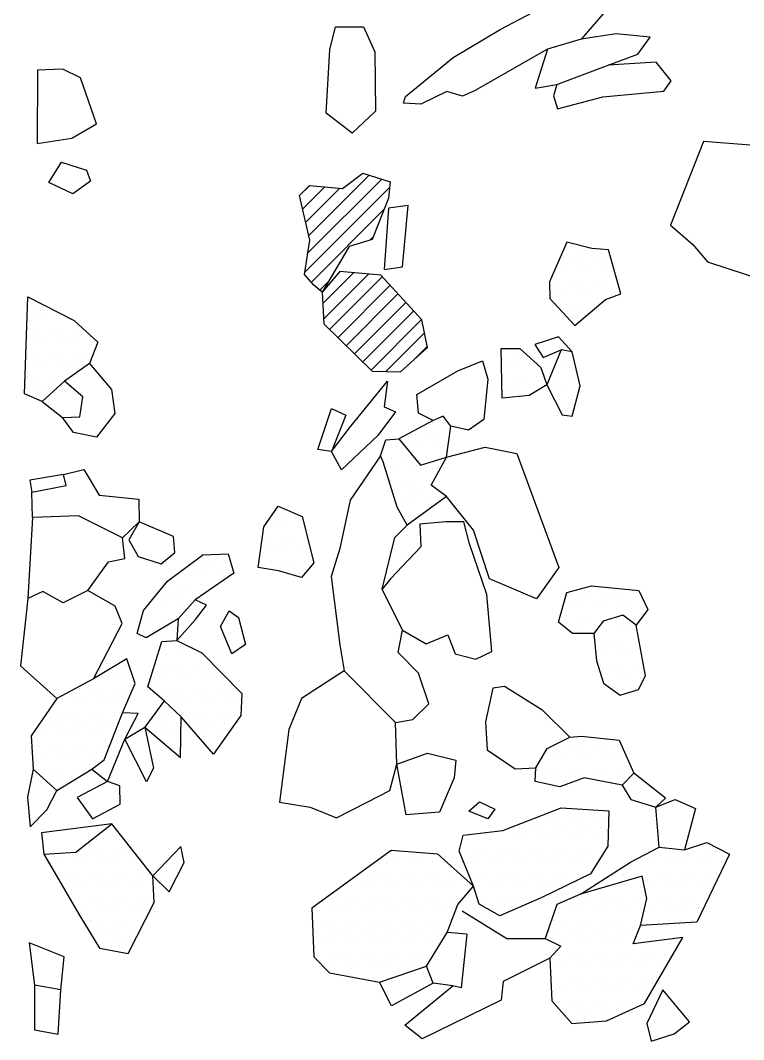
# Model space of a CAD drawing. Header units: metres. Extents: x 384 to 540, y -1842 to -1503.
# Drawn here: x 383.6 to 461.7, y -1697.9 to -1587.9 of the extents above; entities that cross this region are included whole.
import ezdxf

# ---------------------------------------------------------------- set-up
doc = ezdxf.new("R2010")
doc.units = ezdxf.units.M
doc.header["$LTSCALE"] = 25
doc.header["$MEASUREMENT"] = 0
doc.layers.get('0').update_dxf_attribs({"linetype": 'CONTINUOUS'})
for name, color, linetype in [('FEUER', 1, 'CONTINUOUS'), ('STEINE', 4, 'CONTINUOUS'), ('STEINESCHRAFF', 4, 'CONTINUOUS')]:
    doc.layers.add(name, color=color, linetype=linetype)

# ---------------------------------------------------------------- blocks, each defined once
blk = doc.blocks.new('*X2')
at = {"color": 0}
for p, q in [((414.78, -1611.08), (421.29, -1604.57)), ((413.78, -1606.77), (414.88, -1605.68)), ((414.12, -1608.21), (416.5, -1605.82)), ((414.67, -1612.96), (422.64, -1604.99)), ((414.32, -1615.08), (423.5, -1605.9)), ((414.45, -1609.65), (418.13, -1605.96)), ((415.04, -1616.13), (422.89, -1608.28)), ((421.35, -1611.58), (421.75, -1611.18)), ((416.28, -1618.42), (419.6, -1615.1)), ((416.35, -1620.11), (421.22, -1615.25)), ((417, -1621.23), (422.7, -1615.54)), ((415.95, -1616.98), (416.93, -1616)), ((417.9, -1622.1), (423.55, -1616.45)), ((418.8, -1622.97), (424.4, -1617.37)), ((419.69, -1623.84), (425.25, -1618.29)), ((420.59, -1624.72), (426.1, -1619.21)), ((421.49, -1625.59), (426.95, -1620.13)), ((423.1, -1625.75), (427.27, -1621.57)), ((426.11, -1624.49), (427.57, -1623.04))]:
    blk.add_line(p, q, dxfattribs=at)
blk = doc.blocks.new('*X3')
at = {"color": 0}
for p, q in [((442.5, -1612.5), (442.5, -1612.5)), ((443.75, -1612.5), (443.75, -1612.5)), ((445, -1612.5), (445, -1612.5)), ((441.875, -1613.75), (441.875, -1613.75)), ((443.125, -1613.75), (443.125, -1613.75)), ((444.375, -1613.75), (444.375, -1613.75)), ((445.625, -1613.75), (445.625, -1613.75)), ((446.875, -1613.75), (446.875, -1613.75)), ((441.25, -1615), (441.25, -1615)), ((442.5, -1615), (442.5, -1615)), ((443.75, -1615), (443.75, -1615)), ((445, -1615), (445, -1615)), ((446.25, -1615), (446.25, -1615)), ((447.5, -1615), (447.5, -1615)), ((441.875, -1616.25), (441.875, -1616.25)), ((443.125, -1616.25), (443.125, -1616.25)), ((444.375, -1616.25), (444.375, -1616.25)), ((445.625, -1616.25), (445.625, -1616.25)), ((446.875, -1616.25), (446.875, -1616.25)), ((448.125, -1616.25), (448.125, -1616.25)), ((441.25, -1617.5), (441.25, -1617.5)), ((442.5, -1617.5), (442.5, -1617.5)), ((443.75, -1617.5), (443.75, -1617.5)), ((445, -1617.5), (445, -1617.5)), ((446.25, -1617.5), (446.25, -1617.5)), ((447.5, -1617.5), (447.5, -1617.5)), ((385.625, -1618.75), (385.625, -1618.75)), ((441.875, -1618.75), (441.875, -1618.75)), ((443.125, -1618.75), (443.125, -1618.75)), ((444.375, -1618.75), (444.375, -1618.75)), ((445.625, -1618.75), (445.625, -1618.75)), ((385, -1620), (385, -1620)), ((386.25, -1620), (386.25, -1620)), ((387.5, -1620), (387.5, -1620)), ((388.75, -1620), (388.75, -1620)), ((443.75, -1620), (443.75, -1620)), ((384.375, -1621.25), (384.375, -1621.25)), ((385.625, -1621.25), (385.625, -1621.25)), ((386.875, -1621.25), (386.875, -1621.25)), ((388.125, -1621.25), (388.125, -1621.25)), ((389.375, -1621.25), (389.375, -1621.25)), ((385, -1622.5), (385, -1622.5)), ((386.25, -1622.5), (386.25, -1622.5)), ((387.5, -1622.5), (387.5, -1622.5)), ((388.75, -1622.5), (388.75, -1622.5)), ((390, -1622.5), (390, -1622.5)), ((391.25, -1622.5), (391.25, -1622.5)), ((384.375, -1623.75), (384.375, -1623.75)), ((385.625, -1623.75), (385.625, -1623.75)), ((386.875, -1623.75), (386.875, -1623.75)), ((388.125, -1623.75), (388.125, -1623.75)), ((389.375, -1623.75), (389.375, -1623.75)), ((390.625, -1623.75), (390.625, -1623.75)), ((435.625, -1623.75), (435.625, -1623.75)), ((436.875, -1623.75), (436.875, -1623.75)), ((443.125, -1623.75), (443.125, -1623.75)), ((385, -1625), (385, -1625)), ((386.25, -1625), (386.25, -1625)), ((387.5, -1625), (387.5, -1625)), ((388.75, -1625), (388.75, -1625)), ((390, -1625), (390, -1625)), ((436.25, -1625), (436.25, -1625)), ((437.5, -1625), (437.5, -1625)), ((438.75, -1625), (438.75, -1625)), ((442.5, -1625), (442.5, -1625)), ((384.375, -1626.25), (384.375, -1626.25)), ((385.625, -1626.25), (385.625, -1626.25)), ((386.875, -1626.25), (386.875, -1626.25)), ((388.125, -1626.25), (388.125, -1626.25)), ((435.625, -1626.25), (435.625, -1626.25)), ((436.875, -1626.25), (436.875, -1626.25)), ((438.125, -1626.25), (438.125, -1626.25)), ((439.375, -1626.25), (439.375, -1626.25)), ((441.875, -1626.25), (441.875, -1626.25)), ((443.125, -1626.25), (443.125, -1626.25)), ((385, -1627.5), (385, -1627.5)), ((386.25, -1627.5), (386.25, -1627.5)), ((387.5, -1627.5), (387.5, -1627.5)), ((436.25, -1627.5), (436.25, -1627.5)), ((437.5, -1627.5), (437.5, -1627.5)), ((438.75, -1627.5), (438.75, -1627.5)), ((441.25, -1627.5), (441.25, -1627.5)), ((442.5, -1627.5), (442.5, -1627.5)), ((443.75, -1627.5), (443.75, -1627.5)), ((385.625, -1628.75), (385.625, -1628.75)), ((441.875, -1628.75), (441.875, -1628.75)), ((443.125, -1628.75), (443.125, -1628.75)), ((442.5, -1630), (442.5, -1630)), ((428.125, -1631.25), (428.125, -1631.25)), ((429.375, -1631.25), (429.375, -1631.25)), ((426.25, -1632.5), (426.25, -1632.5)), ((427.5, -1632.5), (427.5, -1632.5)), ((428.75, -1632.5), (428.75, -1632.5)), ((423.125, -1633.75), (423.125, -1633.75)), ((424.375, -1633.75), (424.375, -1633.75)), ((425.625, -1633.75), (425.625, -1633.75)), ((426.875, -1633.75), (426.875, -1633.75)), ((428.125, -1633.75), (428.125, -1633.75)), ((429.375, -1633.75), (429.375, -1633.75)), ((423.75, -1635), (423.75, -1635)), ((425, -1635), (425, -1635)), ((426.25, -1635), (426.25, -1635)), ((427.5, -1635), (427.5, -1635)), ((428.75, -1635), (428.75, -1635)), ((423.125, -1636.25), (423.125, -1636.25)), ((424.375, -1636.25), (424.375, -1636.25)), ((425.625, -1636.25), (425.625, -1636.25)), ((426.875, -1636.25), (426.875, -1636.25)), ((428.125, -1636.25), (428.125, -1636.25)), ((423.75, -1637.5), (423.75, -1637.5)), ((425, -1637.5), (425, -1637.5)), ((426.25, -1637.5), (426.25, -1637.5)), ((427.5, -1637.5), (427.5, -1637.5)), ((424.375, -1638.75), (424.375, -1638.75)), ((425.625, -1638.75), (425.625, -1638.75)), ((426.875, -1638.75), (426.875, -1638.75)), ((428.125, -1638.75), (428.125, -1638.75)), ((425, -1640), (425, -1640)), ((426.25, -1640), (426.25, -1640)), ((427.5, -1640), (427.5, -1640)), ((411.875, -1641.25), (411.875, -1641.25)), ((413.125, -1641.25), (413.125, -1641.25)), ((425.625, -1641.25), (425.625, -1641.25)), ((410, -1642.5), (410, -1642.5)), ((411.25, -1642.5), (411.25, -1642.5)), ((412.5, -1642.5), (412.5, -1642.5)), ((413.75, -1642.5), (413.75, -1642.5)), ((410.625, -1643.75), (410.625, -1643.75)), ((411.875, -1643.75), (411.875, -1643.75)), ((413.125, -1643.75), (413.125, -1643.75)), ((414.375, -1643.75), (414.375, -1643.75)), ((410, -1645), (410, -1645)), ((411.25, -1645), (411.25, -1645)), ((412.5, -1645), (412.5, -1645)), ((413.75, -1645), (413.75, -1645)), ((403.125, -1646.25), (403.125, -1646.25)), ((404.375, -1646.25), (404.375, -1646.25)), ((405.625, -1646.25), (405.625, -1646.25)), ((410.625, -1646.25), (410.625, -1646.25)), ((411.875, -1646.25), (411.875, -1646.25)), ((413.125, -1646.25), (413.125, -1646.25)), ((414.375, -1646.25), (414.375, -1646.25)), ((401.25, -1647.5), (401.25, -1647.5)), ((402.5, -1647.5), (402.5, -1647.5)), ((403.75, -1647.5), (403.75, -1647.5)), ((405, -1647.5), (405, -1647.5)), ((406.25, -1647.5), (406.25, -1647.5)), ((412.5, -1647.5), (412.5, -1647.5)), ((413.75, -1647.5), (413.75, -1647.5)), ((399.375, -1648.75), (399.375, -1648.75)), ((400.625, -1648.75), (400.625, -1648.75)), ((401.875, -1648.75), (401.875, -1648.75)), ((403.125, -1648.75), (403.125, -1648.75)), ((404.375, -1648.75), (404.375, -1648.75)), ((398.75, -1650), (398.75, -1650)), ((400, -1650), (400, -1650)), ((401.25, -1650), (401.25, -1650)), ((402.5, -1650), (402.5, -1650)), ((443.75, -1650), (443.75, -1650)), ((445, -1650), (445, -1650)), ((446.25, -1650), (446.25, -1650)), ((447.5, -1650), (447.5, -1650)), ((448.75, -1650), (448.75, -1650)), ((450, -1650), (450, -1650)), ((398.125, -1651.25), (398.125, -1651.25)), ((399.375, -1651.25), (399.375, -1651.25)), ((400.625, -1651.25), (400.625, -1651.25)), ((443.125, -1651.25), (443.125, -1651.25)), ((444.375, -1651.25), (444.375, -1651.25)), ((445.625, -1651.25), (445.625, -1651.25)), ((446.875, -1651.25), (446.875, -1651.25)), ((448.125, -1651.25), (448.125, -1651.25)), ((449.375, -1651.25), (449.375, -1651.25)), ((450.625, -1651.25), (450.625, -1651.25)), ((397.5, -1652.5), (397.5, -1652.5)), ((398.75, -1652.5), (398.75, -1652.5)), ((400, -1652.5), (400, -1652.5)), ((442.5, -1652.5), (442.5, -1652.5)), ((443.75, -1652.5), (443.75, -1652.5)), ((445, -1652.5), (445, -1652.5)), ((446.25, -1652.5), (446.25, -1652.5)), ((447.5, -1652.5), (447.5, -1652.5)), ((448.75, -1652.5), (448.75, -1652.5)), ((450, -1652.5), (450, -1652.5)), ((396.875, -1653.75), (396.875, -1653.75)), ((398.125, -1653.75), (398.125, -1653.75)), ((443.125, -1653.75), (443.125, -1653.75)), ((444.375, -1653.75), (444.375, -1653.75)), ((445.625, -1653.75), (445.625, -1653.75)), ((446.875, -1653.75), (446.875, -1653.75)), ((448.125, -1653.75), (448.125, -1653.75)), ((449.375, -1653.75), (449.375, -1653.75)), ((400, -1655), (400, -1655)), ((446.25, -1655), (446.25, -1655)), ((447.5, -1655), (447.5, -1655)), ((448.75, -1655), (448.75, -1655)), ((450, -1655), (450, -1655)), ((399.375, -1656.25), (399.375, -1656.25)), ((400.625, -1656.25), (400.625, -1656.25)), ((401.875, -1656.25), (401.875, -1656.25)), ((403.125, -1656.25), (403.125, -1656.25)), ((446.875, -1656.25), (446.875, -1656.25)), ((448.125, -1656.25), (448.125, -1656.25)), ((449.375, -1656.25), (449.375, -1656.25)), ((450.625, -1656.25), (450.625, -1656.25)), ((395, -1657.5), (395, -1657.5)), ((398.75, -1657.5), (398.75, -1657.5)), ((400, -1657.5), (400, -1657.5)), ((401.25, -1657.5), (401.25, -1657.5)), ((402.5, -1657.5), (402.5, -1657.5)), ((403.75, -1657.5), (403.75, -1657.5)), ((446.25, -1657.5), (446.25, -1657.5)), ((447.5, -1657.5), (447.5, -1657.5)), ((448.75, -1657.5), (448.75, -1657.5)), ((450, -1657.5), (450, -1657.5)), ((391.875, -1658.75), (391.875, -1658.75)), ((393.125, -1658.75), (393.125, -1658.75)), ((394.375, -1658.75), (394.375, -1658.75)), ((395.625, -1658.75), (395.625, -1658.75)), ((398.125, -1658.75), (398.125, -1658.75)), ((399.375, -1658.75), (399.375, -1658.75)), ((400.625, -1658.75), (400.625, -1658.75)), ((401.875, -1658.75), (401.875, -1658.75)), ((403.125, -1658.75), (403.125, -1658.75)), ((404.375, -1658.75), (404.375, -1658.75)), ((405.625, -1658.75), (405.625, -1658.75)), ((446.875, -1658.75), (446.875, -1658.75)), ((448.125, -1658.75), (448.125, -1658.75)), ((449.375, -1658.75), (449.375, -1658.75)), ((450.625, -1658.75), (450.625, -1658.75)), ((390, -1660), (390, -1660)), ((391.25, -1660), (391.25, -1660)), ((392.5, -1660), (392.5, -1660)), ((393.75, -1660), (393.75, -1660)), ((395, -1660), (395, -1660)), ((398.75, -1660), (398.75, -1660)), ((400, -1660), (400, -1660)), ((401.25, -1660), (401.25, -1660)), ((402.5, -1660), (402.5, -1660)), ((403.75, -1660), (403.75, -1660)), ((405, -1660), (405, -1660)), ((406.25, -1660), (406.25, -1660)), ((447.5, -1660), (447.5, -1660)), ((448.75, -1660), (448.75, -1660)), ((450, -1660), (450, -1660)), ((388.125, -1661.25), (388.125, -1661.25)), ((389.375, -1661.25), (389.375, -1661.25)), ((390.625, -1661.25), (390.625, -1661.25)), ((391.875, -1661.25), (391.875, -1661.25)), ((393.125, -1661.25), (393.125, -1661.25)), ((394.375, -1661.25), (394.375, -1661.25)), ((399.375, -1661.25), (399.375, -1661.25)), ((400.625, -1661.25), (400.625, -1661.25)), ((401.875, -1661.25), (401.875, -1661.25)), ((403.125, -1661.25), (403.125, -1661.25)), ((404.375, -1661.25), (404.375, -1661.25)), ((405.625, -1661.25), (405.625, -1661.25)), ((406.875, -1661.25), (406.875, -1661.25)), ((387.5, -1662.5), (387.5, -1662.5)), ((388.75, -1662.5), (388.75, -1662.5)), ((390, -1662.5), (390, -1662.5)), ((391.25, -1662.5), (391.25, -1662.5)), ((392.5, -1662.5), (392.5, -1662.5)), ((393.75, -1662.5), (393.75, -1662.5)), ((398.75, -1662.5), (398.75, -1662.5)), ((400, -1662.5), (400, -1662.5)), ((401.25, -1662.5), (401.25, -1662.5)), ((402.5, -1662.5), (402.5, -1662.5)), ((403.75, -1662.5), (403.75, -1662.5)), ((405, -1662.5), (405, -1662.5)), ((406.25, -1662.5), (406.25, -1662.5)), ((386.875, -1663.75), (386.875, -1663.75)), ((388.125, -1663.75), (388.125, -1663.75)), ((389.375, -1663.75), (389.375, -1663.75)), ((390.625, -1663.75), (390.625, -1663.75)), ((391.875, -1663.75), (391.875, -1663.75)), ((393.125, -1663.75), (393.125, -1663.75)), ((398.125, -1663.75), (398.125, -1663.75)), ((399.375, -1663.75), (399.375, -1663.75)), ((400.625, -1663.75), (400.625, -1663.75)), ((401.875, -1663.75), (401.875, -1663.75)), ((403.125, -1663.75), (403.125, -1663.75)), ((404.375, -1663.75), (404.375, -1663.75)), ((405.625, -1663.75), (405.625, -1663.75)), ((385, -1665), (385, -1665)), ((386.25, -1665), (386.25, -1665)), ((387.5, -1665), (387.5, -1665)), ((388.75, -1665), (388.75, -1665)), ((390, -1665), (390, -1665)), ((391.25, -1665), (391.25, -1665)), ((392.5, -1665), (392.5, -1665)), ((398.75, -1665), (398.75, -1665)), ((400, -1665), (400, -1665)), ((403.75, -1665), (403.75, -1665)), ((405, -1665), (405, -1665)), ((385.625, -1666.25), (385.625, -1666.25)), ((386.875, -1666.25), (386.875, -1666.25)), ((388.125, -1666.25), (388.125, -1666.25)), ((389.375, -1666.25), (389.375, -1666.25)), ((390.625, -1666.25), (390.625, -1666.25)), ((391.875, -1666.25), (391.875, -1666.25)), ((393.125, -1666.25), (393.125, -1666.25)), ((400.625, -1666.25), (400.625, -1666.25)), ((404.375, -1666.25), (404.375, -1666.25)), ((441.875, -1666.25), (441.875, -1666.25)), ((443.125, -1666.25), (443.125, -1666.25)), ((444.375, -1666.25), (444.375, -1666.25)), ((445.625, -1666.25), (445.625, -1666.25)), ((446.875, -1666.25), (446.875, -1666.25)), ((448.125, -1666.25), (448.125, -1666.25)), ((385, -1667.5), (385, -1667.5)), ((386.25, -1667.5), (386.25, -1667.5)), ((387.5, -1667.5), (387.5, -1667.5)), ((388.75, -1667.5), (388.75, -1667.5)), ((390, -1667.5), (390, -1667.5)), ((391.25, -1667.5), (391.25, -1667.5)), ((392.5, -1667.5), (392.5, -1667.5)), ((440, -1667.5), (440, -1667.5)), ((441.25, -1667.5), (441.25, -1667.5)), ((442.5, -1667.5), (442.5, -1667.5)), ((443.75, -1667.5), (443.75, -1667.5)), ((445, -1667.5), (445, -1667.5)), ((446.25, -1667.5), (446.25, -1667.5)), ((447.5, -1667.5), (447.5, -1667.5)), ((448.75, -1667.5), (448.75, -1667.5)), ((385.625, -1668.75), (385.625, -1668.75)), ((386.875, -1668.75), (386.875, -1668.75)), ((388.125, -1668.75), (388.125, -1668.75)), ((389.375, -1668.75), (389.375, -1668.75)), ((390.625, -1668.75), (390.625, -1668.75)), ((439.375, -1668.75), (439.375, -1668.75)), ((440.625, -1668.75), (440.625, -1668.75)), ((441.875, -1668.75), (441.875, -1668.75)), ((443.125, -1668.75), (443.125, -1668.75)), ((444.375, -1668.75), (444.375, -1668.75)), ((445.625, -1668.75), (445.625, -1668.75)), ((446.875, -1668.75), (446.875, -1668.75)), ((448.125, -1668.75), (448.125, -1668.75)), ((449.375, -1668.75), (449.375, -1668.75)), ((387.5, -1670), (387.5, -1670)), ((388.75, -1670), (388.75, -1670)), ((440, -1670), (440, -1670)), ((441.25, -1670), (441.25, -1670)), ((442.5, -1670), (442.5, -1670)), ((447.5, -1670), (447.5, -1670)), ((448.75, -1670), (448.75, -1670)), ((440.625, -1673.75), (440.625, -1673.75)), ((441.875, -1673.75), (441.875, -1673.75)), ((443.125, -1673.75), (443.125, -1673.75)), ((444.375, -1673.75), (444.375, -1673.75)), ((445.625, -1673.75), (445.625, -1673.75)), ((446.875, -1673.75), (446.875, -1673.75)), ((393.75, -1675), (393.75, -1675)), ((437.5, -1675), (437.5, -1675)), ((438.75, -1675), (438.75, -1675)), ((440, -1675), (440, -1675)), ((441.25, -1675), (441.25, -1675)), ((442.5, -1675), (442.5, -1675)), ((443.75, -1675), (443.75, -1675)), ((445, -1675), (445, -1675)), ((446.25, -1675), (446.25, -1675)), ((391.875, -1676.25), (391.875, -1676.25)), ((393.125, -1676.25), (393.125, -1676.25)), ((394.375, -1676.25), (394.375, -1676.25)), ((431.875, -1676.25), (431.875, -1676.25)), ((433.125, -1676.25), (433.125, -1676.25)), ((434.375, -1676.25), (434.375, -1676.25)), ((435.625, -1676.25), (435.625, -1676.25)), ((436.875, -1676.25), (436.875, -1676.25)), ((438.125, -1676.25), (438.125, -1676.25)), ((439.375, -1676.25), (439.375, -1676.25)), ((440.625, -1676.25), (440.625, -1676.25)), ((441.875, -1676.25), (441.875, -1676.25)), ((443.125, -1676.25), (443.125, -1676.25)), ((444.375, -1676.25), (444.375, -1676.25)), ((445.625, -1676.25), (445.625, -1676.25)), ((446.875, -1676.25), (446.875, -1676.25)), ((390, -1677.5), (390, -1677.5)), ((391.25, -1677.5), (391.25, -1677.5)), ((392.5, -1677.5), (392.5, -1677.5)), ((393.75, -1677.5), (393.75, -1677.5)), ((395, -1677.5), (395, -1677.5)), ((423.75, -1677.5), (423.75, -1677.5)), ((431.25, -1677.5), (431.25, -1677.5)), ((432.5, -1677.5), (432.5, -1677.5)), ((433.75, -1677.5), (433.75, -1677.5)), ((435, -1677.5), (435, -1677.5)), ((436.25, -1677.5), (436.25, -1677.5)), ((437.5, -1677.5), (437.5, -1677.5)), ((438.75, -1677.5), (438.75, -1677.5)), ((440, -1677.5), (440, -1677.5)), ((441.25, -1677.5), (441.25, -1677.5)), ((442.5, -1677.5), (442.5, -1677.5)), ((443.75, -1677.5), (443.75, -1677.5)), ((445, -1677.5), (445, -1677.5)), ((446.25, -1677.5), (446.25, -1677.5)), ((452.5, -1677.5), (452.5, -1677.5)), ((453.75, -1677.5), (453.75, -1677.5)), ((455, -1677.5), (455, -1677.5)), ((456.25, -1677.5), (456.25, -1677.5)), ((457.5, -1677.5), (457.5, -1677.5)), ((458.75, -1677.5), (458.75, -1677.5)), ((386.875, -1678.75), (386.875, -1678.75)), ((388.125, -1678.75), (388.125, -1678.75)), ((389.375, -1678.75), (389.375, -1678.75)), ((390.625, -1678.75), (390.625, -1678.75)), ((391.875, -1678.75), (391.875, -1678.75)), ((393.125, -1678.75), (393.125, -1678.75)), ((394.375, -1678.75), (394.375, -1678.75)), ((395.625, -1678.75), (395.625, -1678.75)), ((421.875, -1678.75), (421.875, -1678.75)), ((423.125, -1678.75), (423.125, -1678.75)), ((424.375, -1678.75), (424.375, -1678.75)), ((425.625, -1678.75), (425.625, -1678.75)), ((426.875, -1678.75), (426.875, -1678.75)), ((428.125, -1678.75), (428.125, -1678.75)), ((429.375, -1678.75), (429.375, -1678.75)), ((431.875, -1678.75), (431.875, -1678.75)), ((433.125, -1678.75), (433.125, -1678.75)), ((434.375, -1678.75), (434.375, -1678.75)), ((435.625, -1678.75), (435.625, -1678.75)), ((436.875, -1678.75), (436.875, -1678.75)), ((438.125, -1678.75), (438.125, -1678.75)), ((439.375, -1678.75), (439.375, -1678.75)), ((440.625, -1678.75), (440.625, -1678.75)), ((441.875, -1678.75), (441.875, -1678.75)), ((443.125, -1678.75), (443.125, -1678.75)), ((444.375, -1678.75), (444.375, -1678.75)), ((445.625, -1678.75), (445.625, -1678.75)), ((450.625, -1678.75), (450.625, -1678.75)), ((451.875, -1678.75), (451.875, -1678.75)), ((453.125, -1678.75), (453.125, -1678.75)), ((454.375, -1678.75), (454.375, -1678.75)), ((455.625, -1678.75), (455.625, -1678.75)), ((456.875, -1678.75), (456.875, -1678.75)), ((458.125, -1678.75), (458.125, -1678.75)), ((459.375, -1678.75), (459.375, -1678.75)), ((387.5, -1680), (387.5, -1680)), ((388.75, -1680), (388.75, -1680)), ((390, -1680), (390, -1680)), ((391.25, -1680), (391.25, -1680)), ((392.5, -1680), (392.5, -1680)), ((393.75, -1680), (393.75, -1680)), ((395, -1680), (395, -1680)), ((396.25, -1680), (396.25, -1680)), ((397.5, -1680), (397.5, -1680)), ((421.25, -1680), (421.25, -1680)), ((422.5, -1680), (422.5, -1680)), ((423.75, -1680), (423.75, -1680)), ((425, -1680), (425, -1680)), ((426.25, -1680), (426.25, -1680)), ((427.5, -1680), (427.5, -1680)), ((428.75, -1680), (428.75, -1680)), ((430, -1680), (430, -1680)), ((432.5, -1680), (432.5, -1680)), ((433.75, -1680), (433.75, -1680)), ((435, -1680), (435, -1680)), ((436.25, -1680), (436.25, -1680)), ((437.5, -1680), (437.5, -1680)), ((438.75, -1680), (438.75, -1680)), ((440, -1680), (440, -1680)), ((441.25, -1680), (441.25, -1680)), ((442.5, -1680), (442.5, -1680)), ((443.75, -1680), (443.75, -1680)), ((445, -1680), (445, -1680)), ((447.5, -1680), (447.5, -1680)), ((448.75, -1680), (448.75, -1680)), ((450, -1680), (450, -1680)), ((451.25, -1680), (451.25, -1680)), ((452.5, -1680), (452.5, -1680)), ((453.75, -1680), (453.75, -1680)), ((455, -1680), (455, -1680)), ((456.25, -1680), (456.25, -1680)), ((457.5, -1680), (457.5, -1680)), ((458.75, -1680), (458.75, -1680)), ((389.375, -1681.25), (389.375, -1681.25)), ((390.625, -1681.25), (390.625, -1681.25)), ((391.875, -1681.25), (391.875, -1681.25)), ((393.125, -1681.25), (393.125, -1681.25)), ((394.375, -1681.25), (394.375, -1681.25)), ((395.625, -1681.25), (395.625, -1681.25)), ((396.875, -1681.25), (396.875, -1681.25)), ((419.375, -1681.25), (419.375, -1681.25)), ((420.625, -1681.25), (420.625, -1681.25)), ((421.875, -1681.25), (421.875, -1681.25)), ((423.125, -1681.25), (423.125, -1681.25)), ((424.375, -1681.25), (424.375, -1681.25)), ((425.625, -1681.25), (425.625, -1681.25)), ((426.875, -1681.25), (426.875, -1681.25)), ((428.125, -1681.25), (428.125, -1681.25)), ((429.375, -1681.25), (429.375, -1681.25)), ((430.625, -1681.25), (430.625, -1681.25)), ((431.875, -1681.25), (431.875, -1681.25)), ((433.125, -1681.25), (433.125, -1681.25)), ((434.375, -1681.25), (434.375, -1681.25)), ((435.625, -1681.25), (435.625, -1681.25)), ((436.875, -1681.25), (436.875, -1681.25)), ((438.125, -1681.25), (438.125, -1681.25)), ((439.375, -1681.25), (439.375, -1681.25)), ((440.625, -1681.25), (440.625, -1681.25)), ((441.875, -1681.25), (441.875, -1681.25)), ((445.625, -1681.25), (445.625, -1681.25)), ((446.875, -1681.25), (446.875, -1681.25)), ((448.125, -1681.25), (448.125, -1681.25)), ((449.375, -1681.25), (449.375, -1681.25)), ((450.625, -1681.25), (450.625, -1681.25)), ((451.875, -1681.25), (451.875, -1681.25)), ((453.125, -1681.25), (453.125, -1681.25)), ((454.375, -1681.25), (454.375, -1681.25)), ((455.625, -1681.25), (455.625, -1681.25)), ((456.875, -1681.25), (456.875, -1681.25)), ((458.125, -1681.25), (458.125, -1681.25)), ((390, -1682.5), (390, -1682.5)), ((391.25, -1682.5), (391.25, -1682.5)), ((392.5, -1682.5), (392.5, -1682.5)), ((393.75, -1682.5), (393.75, -1682.5)), ((395, -1682.5), (395, -1682.5)), ((396.25, -1682.5), (396.25, -1682.5)), ((397.5, -1682.5), (397.5, -1682.5)), ((417.5, -1682.5), (417.5, -1682.5)), ((418.75, -1682.5), (418.75, -1682.5)), ((420, -1682.5), (420, -1682.5)), ((421.25, -1682.5), (421.25, -1682.5)), ((422.5, -1682.5), (422.5, -1682.5)), ((423.75, -1682.5), (423.75, -1682.5)), ((425, -1682.5), (425, -1682.5)), ((426.25, -1682.5), (426.25, -1682.5)), ((427.5, -1682.5), (427.5, -1682.5)), ((428.75, -1682.5), (428.75, -1682.5)), ((430, -1682.5), (430, -1682.5)), ((431.25, -1682.5), (431.25, -1682.5)), ((433.75, -1682.5), (433.75, -1682.5)), ((435, -1682.5), (435, -1682.5)), ((436.25, -1682.5), (436.25, -1682.5)), ((437.5, -1682.5), (437.5, -1682.5)), ((438.75, -1682.5), (438.75, -1682.5)), ((443.75, -1682.5), (443.75, -1682.5)), ((445, -1682.5), (445, -1682.5)), ((446.25, -1682.5), (446.25, -1682.5)), ((447.5, -1682.5), (447.5, -1682.5)), ((448.75, -1682.5), (448.75, -1682.5)), ((450, -1682.5), (450, -1682.5)), ((451.25, -1682.5), (451.25, -1682.5)), ((452.5, -1682.5), (452.5, -1682.5)), ((453.75, -1682.5), (453.75, -1682.5)), ((455, -1682.5), (455, -1682.5)), ((456.25, -1682.5), (456.25, -1682.5)), ((457.5, -1682.5), (457.5, -1682.5)), ((390.625, -1683.75), (390.625, -1683.75)), ((391.875, -1683.75), (391.875, -1683.75)), ((393.125, -1683.75), (393.125, -1683.75)), ((394.375, -1683.75), (394.375, -1683.75)), ((395.625, -1683.75), (395.625, -1683.75)), ((396.875, -1683.75), (396.875, -1683.75)), ((415.625, -1683.75), (415.625, -1683.75)), ((416.875, -1683.75), (416.875, -1683.75)), ((418.125, -1683.75), (418.125, -1683.75)), ((419.375, -1683.75), (419.375, -1683.75)), ((420.625, -1683.75), (420.625, -1683.75)), ((421.875, -1683.75), (421.875, -1683.75)), ((423.125, -1683.75), (423.125, -1683.75)), ((424.375, -1683.75), (424.375, -1683.75)), ((425.625, -1683.75), (425.625, -1683.75)), ((426.875, -1683.75), (426.875, -1683.75)), ((428.125, -1683.75), (428.125, -1683.75)), ((429.375, -1683.75), (429.375, -1683.75)), ((430.625, -1683.75), (430.625, -1683.75)), ((434.375, -1683.75), (434.375, -1683.75)), ((435.625, -1683.75), (435.625, -1683.75)), ((436.875, -1683.75), (436.875, -1683.75)), ((441.875, -1683.75), (441.875, -1683.75)), ((443.125, -1683.75), (443.125, -1683.75)), ((444.375, -1683.75), (444.375, -1683.75)), ((445.625, -1683.75), (445.625, -1683.75)), ((446.875, -1683.75), (446.875, -1683.75)), ((448.125, -1683.75), (448.125, -1683.75)), ((449.375, -1683.75), (449.375, -1683.75)), ((450.625, -1683.75), (450.625, -1683.75)), ((451.875, -1683.75), (451.875, -1683.75)), ((453.125, -1683.75), (453.125, -1683.75)), ((454.375, -1683.75), (454.375, -1683.75)), ((455.625, -1683.75), (455.625, -1683.75)), ((456.875, -1683.75), (456.875, -1683.75)), ((391.25, -1685), (391.25, -1685)), ((392.5, -1685), (392.5, -1685)), ((393.75, -1685), (393.75, -1685)), ((395, -1685), (395, -1685)), ((396.25, -1685), (396.25, -1685)), ((416.25, -1685), (416.25, -1685)), ((417.5, -1685), (417.5, -1685)), ((418.75, -1685), (418.75, -1685)), ((420, -1685), (420, -1685)), ((421.25, -1685), (421.25, -1685)), ((422.5, -1685), (422.5, -1685)), ((423.75, -1685), (423.75, -1685)), ((425, -1685), (425, -1685)), ((426.25, -1685), (426.25, -1685)), ((427.5, -1685), (427.5, -1685)), ((428.75, -1685), (428.75, -1685)), ((430, -1685), (430, -1685)), ((441.25, -1685), (441.25, -1685)), ((442.5, -1685), (442.5, -1685)), ((443.75, -1685), (443.75, -1685)), ((445, -1685), (445, -1685)), ((446.25, -1685), (446.25, -1685)), ((447.5, -1685), (447.5, -1685)), ((448.75, -1685), (448.75, -1685)), ((450, -1685), (450, -1685)), ((451.25, -1685), (451.25, -1685)), ((452.5, -1685), (452.5, -1685)), ((453.75, -1685), (453.75, -1685)), ((455, -1685), (455, -1685)), ((456.25, -1685), (456.25, -1685)), ((391.875, -1686.25), (391.875, -1686.25)), ((393.125, -1686.25), (393.125, -1686.25)), ((394.375, -1686.25), (394.375, -1686.25)), ((395.625, -1686.25), (395.625, -1686.25)), ((415.625, -1686.25), (415.625, -1686.25)), ((416.875, -1686.25), (416.875, -1686.25)), ((418.125, -1686.25), (418.125, -1686.25)), ((419.375, -1686.25), (419.375, -1686.25)), ((420.625, -1686.25), (420.625, -1686.25)), ((421.875, -1686.25), (421.875, -1686.25)), ((423.125, -1686.25), (423.125, -1686.25)), ((424.375, -1686.25), (424.375, -1686.25)), ((425.625, -1686.25), (425.625, -1686.25)), ((426.875, -1686.25), (426.875, -1686.25)), ((428.125, -1686.25), (428.125, -1686.25)), ((429.375, -1686.25), (429.375, -1686.25)), ((440.625, -1686.25), (440.625, -1686.25)), ((441.875, -1686.25), (441.875, -1686.25)), ((443.125, -1686.25), (443.125, -1686.25)), ((444.375, -1686.25), (444.375, -1686.25)), ((445.625, -1686.25), (445.625, -1686.25)), ((446.875, -1686.25), (446.875, -1686.25)), ((448.125, -1686.25), (448.125, -1686.25)), ((449.375, -1686.25), (449.375, -1686.25)), ((392.5, -1687.5), (392.5, -1687.5)), ((393.75, -1687.5), (393.75, -1687.5)), ((395, -1687.5), (395, -1687.5)), ((416.25, -1687.5), (416.25, -1687.5)), ((417.5, -1687.5), (417.5, -1687.5)), ((418.75, -1687.5), (418.75, -1687.5)), ((420, -1687.5), (420, -1687.5)), ((421.25, -1687.5), (421.25, -1687.5)), ((422.5, -1687.5), (422.5, -1687.5)), ((423.75, -1687.5), (423.75, -1687.5)), ((425, -1687.5), (425, -1687.5)), ((426.25, -1687.5), (426.25, -1687.5)), ((427.5, -1687.5), (427.5, -1687.5)), ((428.75, -1687.5), (428.75, -1687.5)), ((442.5, -1687.5), (442.5, -1687.5)), ((443.75, -1687.5), (443.75, -1687.5)), ((445, -1687.5), (445, -1687.5)), ((446.25, -1687.5), (446.25, -1687.5)), ((447.5, -1687.5), (447.5, -1687.5)), ((448.75, -1687.5), (448.75, -1687.5)), ((450, -1687.5), (450, -1687.5)), ((451.25, -1687.5), (451.25, -1687.5)), ((452.5, -1687.5), (452.5, -1687.5)), ((453.75, -1687.5), (453.75, -1687.5)), ((415.625, -1688.75), (415.625, -1688.75)), ((416.875, -1688.75), (416.875, -1688.75)), ((418.125, -1688.75), (418.125, -1688.75)), ((419.375, -1688.75), (419.375, -1688.75)), ((420.625, -1688.75), (420.625, -1688.75)), ((421.875, -1688.75), (421.875, -1688.75)), ((423.125, -1688.75), (423.125, -1688.75)), ((424.375, -1688.75), (424.375, -1688.75)), ((425.625, -1688.75), (425.625, -1688.75)), ((426.875, -1688.75), (426.875, -1688.75)), ((428.125, -1688.75), (428.125, -1688.75)), ((441.875, -1688.75), (441.875, -1688.75)), ((443.125, -1688.75), (443.125, -1688.75)), ((444.375, -1688.75), (444.375, -1688.75)), ((445.625, -1688.75), (445.625, -1688.75)), ((446.875, -1688.75), (446.875, -1688.75)), ((448.125, -1688.75), (448.125, -1688.75)), ((449.375, -1688.75), (449.375, -1688.75)), ((450.625, -1688.75), (450.625, -1688.75)), ((451.875, -1688.75), (451.875, -1688.75)), ((453.125, -1688.75), (453.125, -1688.75)), ((417.5, -1690), (417.5, -1690)), ((418.75, -1690), (418.75, -1690)), ((420, -1690), (420, -1690)), ((421.25, -1690), (421.25, -1690)), ((422.5, -1690), (422.5, -1690)), ((423.75, -1690), (423.75, -1690)), ((425, -1690), (425, -1690)), ((426.25, -1690), (426.25, -1690)), ((441.25, -1690), (441.25, -1690)), ((442.5, -1690), (442.5, -1690)), ((443.75, -1690), (443.75, -1690)), ((445, -1690), (445, -1690)), ((446.25, -1690), (446.25, -1690)), ((447.5, -1690), (447.5, -1690)), ((448.75, -1690), (448.75, -1690)), ((450, -1690), (450, -1690)), ((451.25, -1690), (451.25, -1690)), ((452.5, -1690), (452.5, -1690)), ((420.625, -1691.25), (420.625, -1691.25)), ((421.875, -1691.25), (421.875, -1691.25)), ((423.125, -1691.25), (423.125, -1691.25)), ((441.875, -1691.25), (441.875, -1691.25)), ((443.125, -1691.25), (443.125, -1691.25)), ((444.375, -1691.25), (444.375, -1691.25)), ((445.625, -1691.25), (445.625, -1691.25)), ((446.875, -1691.25), (446.875, -1691.25)), ((448.125, -1691.25), (448.125, -1691.25)), ((449.375, -1691.25), (449.375, -1691.25)), ((450.625, -1691.25), (450.625, -1691.25)), ((451.875, -1691.25), (451.875, -1691.25)), ((441.25, -1692.5), (441.25, -1692.5)), ((442.5, -1692.5), (442.5, -1692.5)), ((443.75, -1692.5), (443.75, -1692.5)), ((445, -1692.5), (445, -1692.5)), ((446.25, -1692.5), (446.25, -1692.5)), ((447.5, -1692.5), (447.5, -1692.5)), ((448.75, -1692.5), (448.75, -1692.5)), ((450, -1692.5), (450, -1692.5)), ((451.25, -1692.5), (451.25, -1692.5)), ((441.875, -1693.75), (441.875, -1693.75)), ((443.125, -1693.75), (443.125, -1693.75)), ((444.375, -1693.75), (444.375, -1693.75)), ((445.625, -1693.75), (445.625, -1693.75)), ((446.875, -1693.75), (446.875, -1693.75)), ((448.125, -1693.75), (448.125, -1693.75)), ((449.375, -1693.75), (449.375, -1693.75)), ((450.625, -1693.75), (450.625, -1693.75)), ((442.5, -1695), (442.5, -1695)), ((443.75, -1695), (443.75, -1695)), ((445, -1695), (445, -1695)), ((446.25, -1695), (446.25, -1695)), ((447.5, -1695), (447.5, -1695)), ((448.75, -1695), (448.75, -1695))]:
    blk.add_line(p, q, dxfattribs=at)

msp = doc.modelspace()

# ---------------------------------------------------------------- linework, layer by layer
at = {"layer": 'STEINE'}
for points in [[(425.2, -1596.09), (430.35, -1591.86), (435.45, -1588.85), (441.06, -1585.9), (446.57, -1587.17), (444.17, -1589.88), (440.55, -1590.95), (432.65, -1595.48), (431.37, -1596.04), (429.69, -1595.53), (426.88, -1596.91), (425, -1596.81), (425.2, -1596.09)], [(419.44, -1600.02), (416.63, -1597.88), (417.04, -1591.04), (417.66, -1588.55), (420.67, -1588.55), (421.89, -1591.25), (421.99, -1597.67), (419.44, -1600.02)], [(440.55, -1590.95), (439.23, -1595.18), (441.57, -1594.77), (447.08, -1592.68), (450.29, -1591.51), (451.62, -1589.67), (447.95, -1589.32), (444.17, -1589.88)], [(441.57, -1594.77), (441.21, -1596), (441.62, -1597.42), (446.52, -1596.1), (453.1, -1595.49), (453.91, -1594.37), (452.28, -1592.38), (447.08, -1592.68)], [(385.43, -1601.13), (389.2, -1600.57), (391.85, -1599.04), (390.12, -1594.05), (388.23, -1593.13), (385.48, -1593.23), (385.43, -1601.13)], [(468.24, -1603.19), (466.15, -1601.61), (457.38, -1600.94), (453.81, -1609.97), (456.25, -1612.06), (457.83, -1613.9), (463.85, -1615.89), (466.61, -1617.98), (469.31, -1616.76), (469.82, -1613.19), (471.91, -1608.5), (468.24, -1603.19)], [(386.7, -1605.37), (388.08, -1603.17), (390.78, -1604.04), (391.19, -1605.21), (389.3, -1606.59), (386.7, -1605.37)], [(423.36, -1607.06), (421.63, -1611.49), (419.13, -1612.26), (416.22, -1617.2), (415.31, -1616.44), (414.29, -1615.27), (414.9, -1611.59), (413.78, -1606.75), (414.85, -1605.68), (418.42, -1605.99), (420.61, -1604.35), (423.57, -1605.27), (423.36, -1607.06)], [(423.36, -1608.13), (422.9, -1614.76), (424.89, -1614.45), (425.51, -1607.82), (423.36, -1608.13)], [(442.64, -1611.8), (440.75, -1616.09), (440.8, -1617.87), (443.5, -1620.78), (446.82, -1617.97), (448.45, -1617.36), (447.13, -1612.62), (445.34, -1612.47), (442.64, -1611.8)], [(427.59, -1623.17), (426.98, -1620.16), (422.55, -1615.37), (418.11, -1614.96), (416.22, -1617.2), (416.38, -1620.62), (421.63, -1625.72), (424.69, -1625.77), (427.59, -1623.17), (426.98, -1620.16)], [(385.98, -1628.98), (384.09, -1628.16), (384.45, -1617.71), (389.45, -1620.26), (392, -1622.6), (391.08, -1624.9), (388.38, -1626.78)], [(443.2, -1623.63), (441.72, -1622), (439.17, -1622.82), (440.09, -1624.25), (442.02, -1623.43)], [(440.49, -1627.2), (438.56, -1628.33), (435.65, -1628.63), (435.55, -1623.28), (437.54, -1623.28), (439.83, -1625.32), (440.49, -1627.2)], [(442.02, -1623.43), (440.49, -1627.2), (442.13, -1630.42), (443.2, -1630.57), (444.06, -1627.31), (443.2, -1623.63), (442.02, -1623.43)], [(391.08, -1624.9), (393.48, -1627.7), (393.83, -1630.3), (391.84, -1632.85), (389.35, -1632.34), (388.17, -1630.71)], [(428.2, -1631.03), (426.62, -1630.26), (426.42, -1628.22), (430.86, -1625.67), (433.51, -1624.6), (434.12, -1626.59), (433.66, -1630.92), (432.03, -1632.1), (430.09, -1631.64)], [(385.98, -1628.98), (388.17, -1630.71), (390.06, -1630.66), (390.37, -1628.47), (388.38, -1626.78), (385.98, -1628.98)], [(424.12, -1630.11), (422.24, -1632.66), (418.31, -1636.38), (417.24, -1634.39), (419.18, -1631.84), (423.26, -1626.79), (422.9, -1629.55), (424.12, -1630.11)], [(417.24, -1634.39), (415.76, -1634.18), (417.24, -1629.75), (418.77, -1630.46), (417.24, -1634.39)], [(430.09, -1631.64), (429.27, -1630.57), (428.2, -1631.03), (424.48, -1633.01), (426.83, -1635.87), (429.63, -1635), (430.09, -1631.64)], [(422.5, -1634.85), (423.1, -1633.12), (424.48, -1633.01)], [(429.63, -1635), (433.81, -1633.93), (437.23, -1634.6), (441.77, -1646.89), (439.37, -1650.3), (434.27, -1648.11), (432.54, -1642.86), (429.63, -1639.24), (428, -1638.01), (429.63, -1635)], [(424.12, -1663.64), (426, -1663.29), (427.73, -1661.61), (426.61, -1658.3), (424.43, -1656.06), (424.88, -1653.67), (422.7, -1649.25), (424.07, -1643.65), (425.39, -1642.33), (424.33, -1640.4), (422.8, -1635.51), (422.5, -1634.85), (419.24, -1639.63), (418.12, -1644.87), (417.2, -1647.87), (418.12, -1655.25), (418.58, -1658.05)], [(388.27, -1636.88), (390.47, -1636.32), (392.15, -1639.08), (396.43, -1639.54), (396.45, -1641.97), (394.67, -1643.7)], [(384.86, -1638.77), (388.58, -1638.05), (388.27, -1636.88), (384.65, -1637.49), (384.86, -1638.77)], [(384.95, -1641.51), (384.86, -1638.77)], [(429.63, -1639.24), (425.39, -1642.33)], [(409.32, -1646.91), (409.93, -1642.53), (411.46, -1640.29), (414.05, -1641.41), (415.32, -1646.4), (414, -1647.97), (411.51, -1647.26), (409.32, -1646.91)], [(390.91, -1649.4), (393.14, -1646.29), (394.92, -1645.94), (394.67, -1643.7), (389.89, -1641.31), (384.95, -1641.51), (384.44, -1650.26)], [(395.33, -1643.9), (396.35, -1645.73), (398.84, -1646.5), (400.32, -1645.28), (400.16, -1643.55), (396.45, -1641.97), (395.33, -1643.9)], [(424.88, -1653.67), (427.43, -1655.15), (429.77, -1654.18), (430.58, -1656.22), (432.82, -1656.78), (434.55, -1655.96), (433.99, -1649.81), (432.11, -1644.36), (431.5, -1641.97), (429.56, -1641.97), (426.77, -1642.23), (426.87, -1644.67), (423.61, -1648.13), (422.7, -1649.25)], [(400.67, -1652.45), (397.21, -1654.48), (396.25, -1654.03), (396.91, -1651.53), (399.5, -1648.38), (403.32, -1645.53), (406.06, -1645.43), (406.67, -1647.52), (402.5, -1650.41), (400.67, -1652.45)], [(391.51, -1658.91), (394.62, -1652.96), (393.86, -1651.08), (390.91, -1649.4), (388.26, -1650.72), (386.07, -1649.5), (384.44, -1650.26), (383.63, -1657.53), (387.55, -1661.04)], [(445.54, -1654.03), (443.25, -1654.03), (441.72, -1652.81), (442.64, -1649.61), (445.28, -1648.89), (450.42, -1649.4), (451.39, -1651.44), (450.11, -1653.12)], [(400.67, -1652.45), (400.52, -1654.79), (402.55, -1652.5), (403.72, -1650.97), (402.5, -1650.41)], [(406.47, -1656.21), (405.25, -1653.26), (406.16, -1651.59), (407.18, -1652.3), (407.94, -1655.2), (406.47, -1656.21)], [(445.54, -1654.03), (445.84, -1656.98), (446.6, -1659.37), (448.38, -1660.69), (450.37, -1660.08), (451.13, -1658.61), (450.11, -1653.12), (448.69, -1652.05), (446.55, -1652.71), (445.54, -1654.03)], [(399.14, -1661.3), (397.41, -1659.77), (398.89, -1654.89), (400.52, -1654.79), (403.21, -1656.11), (407.54, -1660.49), (407.44, -1662.88), (404.48, -1667.05), (400.98, -1663.03), (399.14, -1661.3)], [(387.55, -1670.96), (391.36, -1668.68), (392.68, -1667.66), (394.67, -1662.57), (396.04, -1659.42), (395.13, -1656.77), (391.51, -1658.91), (387.55, -1661.04), (384.8, -1665.06), (385, -1668.67)], [(418.58, -1658.05), (414, -1661.05), (412.62, -1664.4), (411.61, -1672.24), (414.91, -1672.75), (417.76, -1673.92), (421.07, -1672.24), (423.51, -1670.97), (424.27, -1668.12), (424.12, -1663.64), (418.58, -1658.05)], [(442.94, -1665.22), (440.04, -1662.32), (435.92, -1659.73), (434.65, -1659.93), (433.84, -1663.54), (434.04, -1666.59), (437.04, -1668.63), (439.28, -1668.53)], [(399.14, -1661.3), (397.06, -1664.15), (400.92, -1667.4), (400.98, -1663.03)], [(391.36, -1668.68), (393.04, -1670), (394.92, -1665.42), (396.35, -1662.67), (394.67, -1662.57)], [(394.92, -1665.42), (397.06, -1664.15), (398.02, -1668.57), (397.26, -1670.05), (394.92, -1665.42)], [(439.28, -1668.53), (440.5, -1666.44), (442.94, -1665.22), (444.21, -1665.12), (448.28, -1665.53), (449.86, -1669.09), (448.59, -1670.41), (444.52, -1669.6), (441.87, -1670.56), (439.23, -1670), (439.28, -1668.53)], [(424.27, -1668.12), (427.58, -1666.95), (430.63, -1667.71), (430.48, -1669.59), (428.9, -1673.31), (425.29, -1673.61), (424.27, -1668.12)], [(384.7, -1674.88), (386.48, -1673.05), (387.55, -1670.96), (385, -1668.67), (384.39, -1671.68), (384.7, -1674.88)], [(448.59, -1670.41), (449.55, -1671.94), (452.25, -1672.75), (453.27, -1671.78), (449.86, -1669.09)], [(391.41, -1674.02), (394.41, -1672.44), (394.36, -1670.46), (393.04, -1670), (389.78, -1671.73), (391.41, -1674.02)], [(435.41, -1684.5), (433.17, -1683.23), (432.56, -1681.29), (430.99, -1677.53), (431.44, -1675.8), (435.72, -1675.29), (442.02, -1672.85), (447.16, -1673.16), (447.06, -1676.97), (445.18, -1679.97), (439.94, -1682.52), (435.41, -1684.5)], [(432.05, -1673.21), (433.22, -1672.19), (434.85, -1673), (434.09, -1674.02), (432.05, -1673.21)], [(452.6, -1677.07), (452.25, -1672.75), (454.33, -1671.94), (456.52, -1672.9), (455.35, -1677.38)], [(390.04, -1684.49), (392.17, -1688), (395.28, -1688.56), (398.07, -1683.07), (397.92, -1680.17), (393.5, -1674.58), (385.92, -1675.54), (386.17, -1677.83), (390.04, -1684.49)], [(386.17, -1677.83), (389.63, -1677.63), (393.5, -1674.58)], [(397.92, -1680.17), (399.7, -1681.9), (401.33, -1678.75), (400.97, -1677.02), (397.92, -1680.17)], [(444.11, -1682.16), (449.5, -1678.7), (452.6, -1677.07), (455.35, -1677.38), (457.74, -1676.57), (460.18, -1677.84), (456.67, -1685.16), (450.57, -1685.52)], [(432.56, -1681.29), (428.7, -1677.83), (423.66, -1677.43), (415.11, -1683.68), (415.32, -1688.92), (417, -1690.65), (422.39, -1691.67), (427.47, -1689.94), (429.71, -1686.28), (430.88, -1683.28), (432.56, -1681.29)], [(440.8, -1689.08), (441, -1693.66), (443.19, -1696.1), (446.91, -1695.84), (451.03, -1693.96), (455.15, -1686.84), (449.81, -1687.5), (450.57, -1685.52), (451.28, -1682.62), (450.77, -1680.23), (444.11, -1682.16), (441.57, -1683.28), (440.29, -1686.94)], [(431.34, -1683.94), (436.17, -1686.94), (440.29, -1686.94), (441.97, -1687.76), (440.8, -1689.08), (435.77, -1691.57), (435.56, -1693.6), (427.02, -1697.77), (425.13, -1696.3), (430.32, -1692.03), (428.19, -1691.77), (423.71, -1694.21), (422.39, -1691.67)], [(431.85, -1686.48), (429.71, -1686.28)], [(431.85, -1686.48), (431.24, -1692.28), (430.32, -1692.03)], [(388, -1692.48), (388.36, -1688.92), (384.59, -1687.39), (385.15, -1691.97)], [(428.19, -1691.77), (427.47, -1689.94)], [(385.15, -1696.8), (387.7, -1697.26), (388, -1692.48), (385.15, -1691.97), (385.15, -1696.8)], [(453.01, -1692.49), (451.28, -1696.1), (451.74, -1698.03), (454.23, -1697.22), (455.86, -1695.95), (453.01, -1692.49)]]:
    msp.add_lwpolyline(points, dxfattribs=at)

# ---------------------------------------------------------------- block references
at = {"layer": 'FEUER'}
msp.add_blockref('*X2', (0, 0), dxfattribs=at)
at = {"layer": 'STEINESCHRAFF'}
msp.add_blockref('*X3', (0, 0), dxfattribs=at)

doc.saveas('drawing.dxf')
